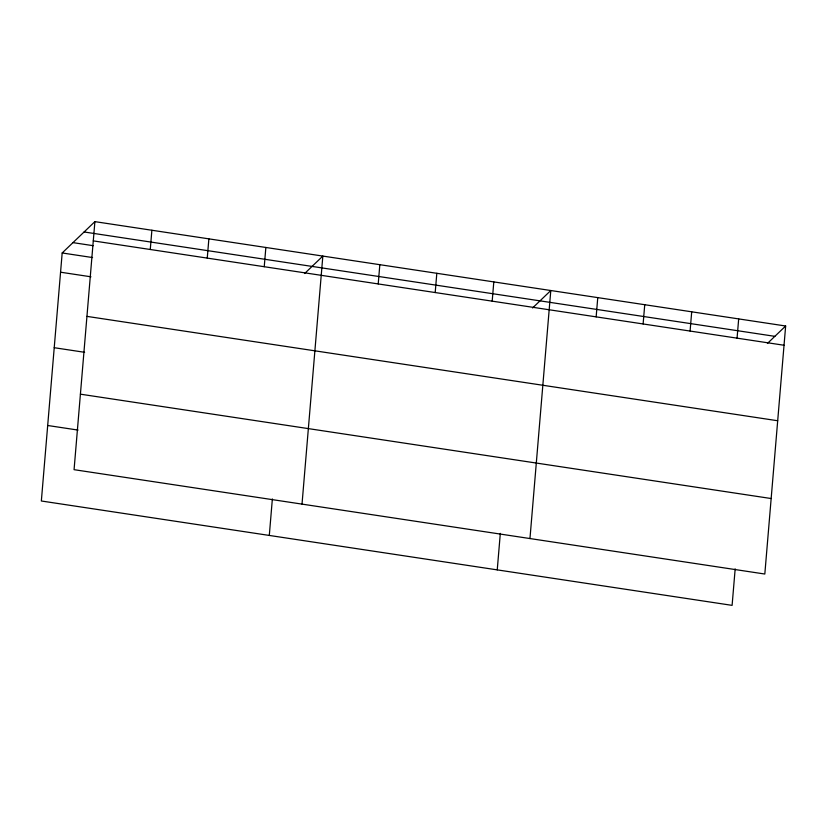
<?xml version="1.0" encoding="UTF-8"?>
<svg xmlns="http://www.w3.org/2000/svg" width="827" height="827" viewBox="0 0 827 827"><rect width="100%" height="100%" fill="white"/><g stroke="black" fill="none" stroke-linecap="round" stroke-linejoin="round"><path stroke-width="1.24" d="M94.898 221.636L74.068 469.674L764.82 574.031L785.65 326.003L94.898 221.636L62.18 252.969L41.35 500.997L732.102 605.364L735.172 568.873M150.266 249.496L151.879 230.247M207.257 258.107L208.869 238.858M264.237 266.718L265.86 247.469M269.302 535.431L272.362 498.939M302.02 504.108L322.84 256.081L304.636 273.52M378.218 283.93L379.831 264.692M435.198 292.541L436.821 273.303M492.189 301.152L493.802 281.914M497.244 569.875L500.314 533.384M529.962 538.553L550.792 290.525L532.578 307.964M596.153 316.865L597.766 297.617M643.117 323.957L644.74 304.718M690.09 331.058L691.703 311.81M737.064 338.15L738.676 318.912M767.435 343.443L785.65 326.003M84.096 231.974L774.858 336.341M93.275 240.884L784.037 345.252M72.972 242.631L93.234 245.691M62.18 252.969L92.572 257.559M60.557 272.207L90.96 276.797M86.938 316.379L777.69 420.747M54.22 347.702L84.612 352.302M80.405 394.169L771.167 498.536M47.687 425.491L78.079 430.081"/></g></svg>
